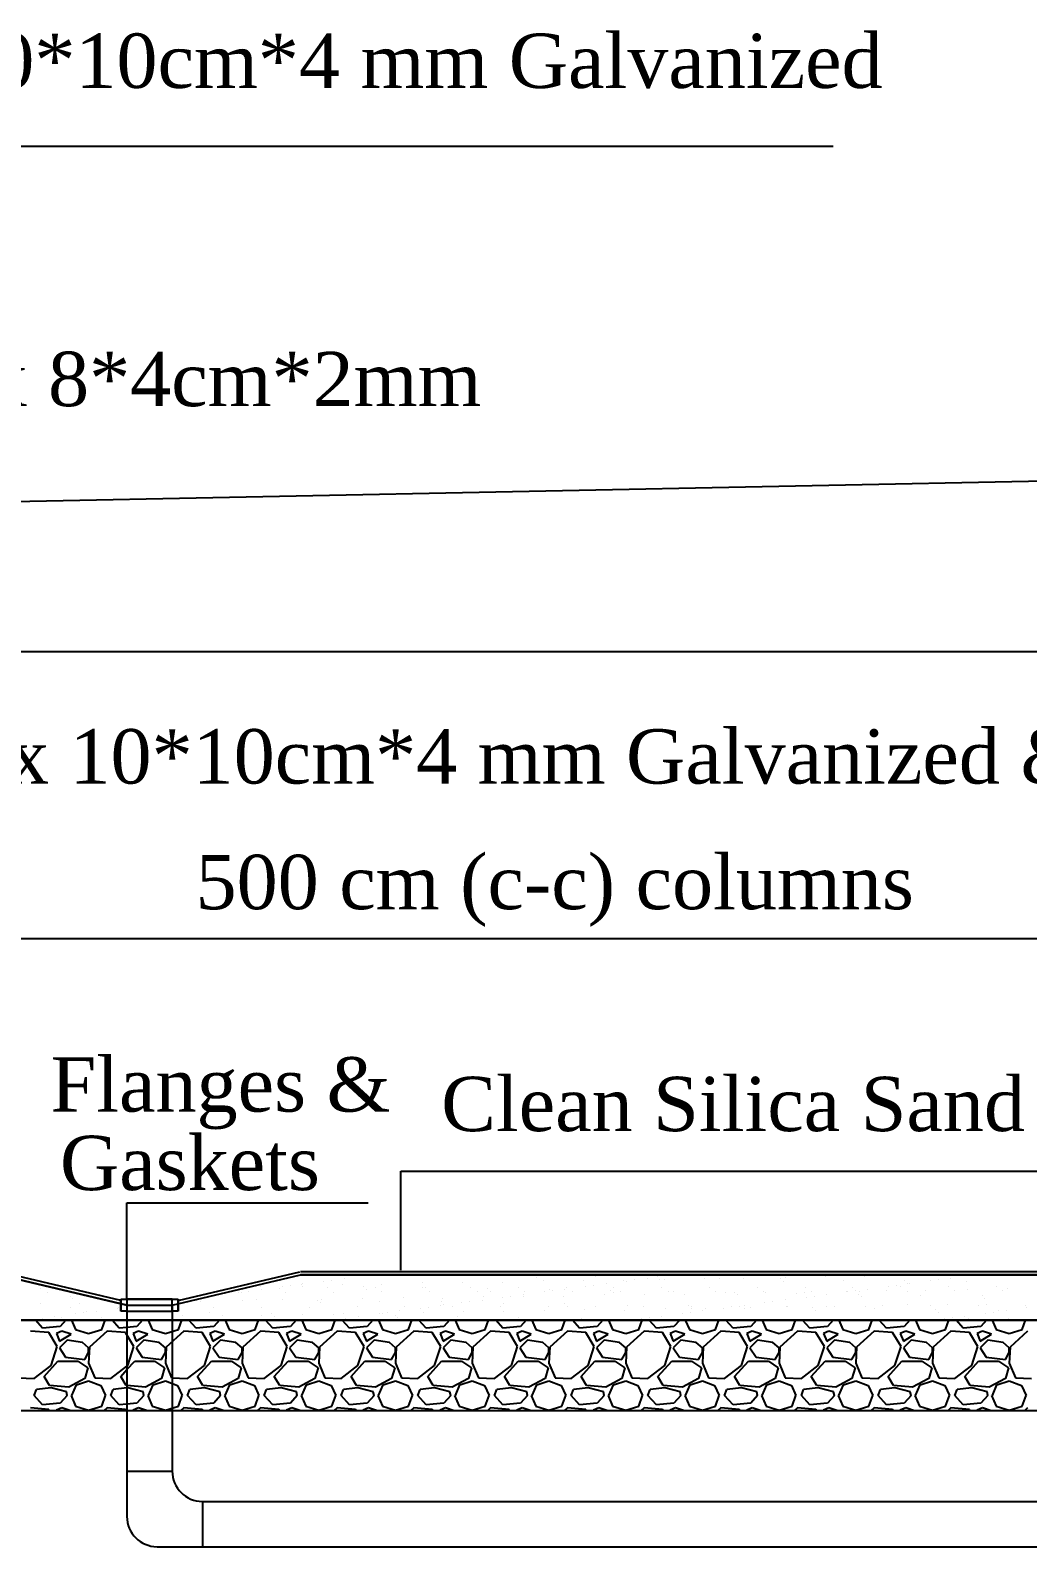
# Model space of a CAD drawing. Header units: centimetres. Extents: x 19229 to 47372, y 10219 to 25334.
# Drawn here: x 45151 to 45481, y 20570 to 21072 of the extents above; entities that cross this region are included whole.
import ezdxf

# ---------------------------------------------------------------- set-up
doc = ezdxf.new("R2010")
doc.units = ezdxf.units.CM
doc.layers.get('0').update_dxf_attribs({"linetype": 'CONTINUOUS'})
doc.styles.add('style3', font='times.ttf', dxfattribs={"height": 25})

msp = doc.modelspace()

# ---------------------------------------------------------------- hatches: boundary and pattern name
at = {"ltscale": 20}
h = msp.add_hatch(dxfattribs=at)
h.set_pattern_fill('STEEL', scale=1.998017)
h.set_pattern_definition([(45, (23546.9906, 10844.459), (-4.4856766, 4.4856766), []), (45, (23546.9906, 10847.631), (-4.4856766, 4.4856766), [])])
h.paths.add_polyline_path([(45594.56, 20898.61), (45584.57, 20898.61), (45584.57, 20594.91), (45594.56, 20594.91)])
h.paths.add_polyline_path([(45046.11, 20817.28), (45795.18, 20817.28), (45795.18, 20845.54), (45046.11, 20845.54)], flags=9)

# ---------------------------------------------------------------- linework, layer by layer
at = {"color": 7, "ltscale": 20}
for p, q in [((45016.77, 21033.29), (45416.63, 21033.29)), ((44400.87, 20900.61), (45585.57, 20924.58)), ((44994.64, 20771.17), (45584.57, 20771.17)), ((45207.95, 20584.92), (46355.53, 20584.92)), ((45192.96, 20569.93), (46365.52, 20569.93))]:
    msp.add_line(p, q, dxfattribs=at)
at = {"color": 7}
for p, q in [((44409.36, 20866.04), (46769.02, 20866.04)), ((45273.62, 20661.43), (45273.62, 20694.13)), ((45273.62, 20694.13), (45504.77, 20694.13)), ((45182.97, 20651.85), (45182.97, 20683.65)), ((45182.97, 20683.65), (45262.83, 20683.65)), ((45140.52, 20659.85), (45182.97, 20649.86)), ((45182.97, 20649.86), (45140.52, 20659.85)), ((45180.98, 20651.35), (45140.75, 20660.82)), ((45197.96, 20649.86), (45240.42, 20659.85)), ((45197.96, 20649.86), (45240.42, 20659.85)), ((45199.96, 20651.35), (45240.19, 20660.82)), ((45969.81, 20660.84), (45240.42, 20660.84)), ((45565.21, 20659.85), (45240.42, 20659.85)), ((45565.21, 20659.85), (45240.42, 20659.85)), ((45240.42, 20659.85), (45969.81, 20659.85)), ((45254.81, 20658.64), (45254.81, 20658.64)), ((45261.7, 20659.54), (45261.7, 20659.54)), ((45277.45, 20659.59), (45277.45, 20659.59)), ((45317.42, 20659.82), (45317.42, 20659.82)), ((45318.36, 20658.96), (45318.36, 20658.96)), ((45338.03, 20659.37), (45338.03, 20659.37)), ((45350.99, 20658.16), (45350.99, 20658.16)), ((45355.11, 20658.7), (45355.11, 20658.7)), ((45358.34, 20659.2), (45358.34, 20659.2)), ((45359.27, 20658.34), (45359.27, 20658.34)), ((45360.81, 20658.47), (45360.81, 20658.47)), ((45362.01, 20659.61), (45362.01, 20659.61)), ((45374.09, 20658.64), (45374.09, 20658.64)), ((45378.95, 20658.75), (45378.95, 20658.75)), ((45387.07, 20658.58), (45387.07, 20658.58)), ((45399.25, 20658.58), (45399.25, 20658.58)), ((45400.78, 20659.07), (45400.78, 20659.07)), ((45414.06, 20659.24), (45414.06, 20659.24)), ((45427.05, 20659.18), (45427.05, 20659.18)), ((45440.75, 20659.67), (45440.75, 20659.67)), ((45451.29, 20658.22), (45451.29, 20658.22)), ((45454.04, 20659.84), (45454.04, 20659.84)), ((45455.42, 20658.77), (45455.42, 20658.77)), ((45462.31, 20659.67), (45462.31, 20659.67)), ((45467.02, 20659.78), (45467.02, 20659.78)), ((45154.43, 20655.35), (45154.43, 20655.35)), ((45156.57, 20653.99), (45156.57, 20653.99)), ((45213.83, 20653.24), (45213.83, 20653.24)), ((45219.78, 20654.1), (45219.78, 20654.1)), ((45220.72, 20654.15), (45220.72, 20654.15)), ((45223.36, 20654.5), (45223.36, 20654.5)), ((45227.18, 20656.17), (45227.18, 20656.17)), ((45227.49, 20655.04), (45227.49, 20655.04)), ((45233.45, 20655.5), (45233.45, 20655.5)), ((45234.38, 20655.95), (45234.38, 20655.95)), ((45235.59, 20654.13), (45235.59, 20654.13)), ((45237.02, 20656.3), (45237.02, 20656.3)), ((45240.89, 20656.66), (45240.89, 20656.66)), ((45240.95, 20656.17), (45240.95, 20656.17)), ((45241.15, 20656.84), (45241.15, 20656.84)), ((45248.04, 20657.75), (45248.04, 20657.75)), ((45249.25, 20655.53), (45249.25, 20655.53)), ((45250.68, 20658.09), (45250.68, 20658.09)), ((45251.39, 20654.16), (45251.39, 20654.16)), ((45254.17, 20656.83), (45254.17, 20656.83)), ((45261.26, 20655.99), (45261.26, 20655.99)), ((45262.19, 20655.13), (45262.19, 20655.13)), ((45265.05, 20655.55), (45265.05, 20655.55)), ((45267.15, 20656.77), (45267.15, 20656.77)), ((45267.19, 20654.19), (45267.19, 20654.19)), ((45280.86, 20657.27), (45280.86, 20657.27)), ((45280.86, 20655.58), (45280.86, 20655.58)), ((45281.86, 20655.54), (45281.86, 20655.54)), ((45283, 20654.22), (45283, 20654.22)), ((45294.14, 20657.44), (45294.14, 20657.44)), ((45296.66, 20655.61), (45296.66, 20655.61)), ((45298.8, 20654.25), (45298.8, 20654.25)), ((45302.17, 20655.37), (45302.17, 20655.37)), ((45303.1, 20654.51), (45303.1, 20654.51)), ((45307.13, 20657.37), (45307.13, 20657.37)), ((45312.47, 20655.64), (45312.47, 20655.64)), ((45314.13, 20653.31), (45314.13, 20653.31)), ((45314.61, 20654.28), (45314.61, 20654.28)), ((45320.83, 20657.87), (45320.83, 20657.87)), ((45321.02, 20654.21), (45321.02, 20654.21)), ((45322.78, 20654.92), (45322.78, 20654.92)), ((45323.67, 20654.56), (45323.67, 20654.56)), ((45327.79, 20655.11), (45327.79, 20655.11)), ((45328.27, 20655.67), (45328.27, 20655.67)), ((45330.41, 20654.31), (45330.41, 20654.31)), ((45334.12, 20658.04), (45334.12, 20658.04)), ((45334.68, 20656.01), (45334.68, 20656.01)), ((45337.33, 20656.36), (45337.33, 20656.36)), ((45340.98, 20653.28), (45340.98, 20653.28)), ((45341.45, 20656.9), (45341.45, 20656.9)), ((45343.08, 20654.74), (45343.08, 20654.74)), ((45344.02, 20653.89), (45344.02, 20653.89)), ((45344.08, 20655.7), (45344.08, 20655.7)), ((45346.22, 20654.33), (45346.22, 20654.33)), ((45347.1, 20657.97), (45347.1, 20657.97)), ((45348.34, 20657.81), (45348.34, 20657.81)), ((45354.26, 20653.45), (45354.26, 20653.45)), ((45359.88, 20655.73), (45359.88, 20655.73)), ((45362.02, 20654.36), (45362.02, 20654.36)), ((45363.69, 20654.3), (45363.69, 20654.3)), ((45367.25, 20653.39), (45367.25, 20653.39)), ((45375.68, 20655.75), (45375.68, 20655.75)), ((45377.82, 20654.39), (45377.82, 20654.39)), ((45380.95, 20653.88), (45380.95, 20653.88)), ((45384, 20654.12), (45384, 20654.12)), ((45384.93, 20653.26), (45384.93, 20653.26)), ((45391.49, 20655.78), (45391.49, 20655.78)), ((45393.63, 20654.42), (45393.63, 20654.42)), ((45394.24, 20654.05), (45394.24, 20654.05)), ((45400.19, 20657.72), (45400.19, 20657.72)), ((45404.6, 20653.67), (45404.6, 20653.67)), ((45407.22, 20653.99), (45407.22, 20653.99)), ((45407.29, 20655.81), (45407.29, 20655.81)), ((45409.43, 20654.45), (45409.43, 20654.45)), ((45414.43, 20653.37), (45414.43, 20653.37)), ((45419.86, 20658.13), (45419.86, 20658.13)), ((45420.93, 20654.48), (45420.93, 20654.48)), ((45421.33, 20654.28), (45421.33, 20654.28)), ((45423.1, 20655.84), (45423.1, 20655.84)), ((45423.97, 20654.63), (45423.97, 20654.63)), ((45424.91, 20653.5), (45424.91, 20653.5)), ((45425.24, 20654.48), (45425.24, 20654.48)), ((45428.09, 20655.17), (45428.09, 20655.17)), ((45434.21, 20654.65), (45434.21, 20654.65)), ((45434.99, 20656.08), (45434.99, 20656.08)), ((45437.63, 20656.43), (45437.63, 20656.43)), ((45438.9, 20655.87), (45438.9, 20655.87)), ((45440.17, 20657.95), (45440.17, 20657.95)), ((45441.04, 20654.51), (45441.04, 20654.51)), ((45441.1, 20657.1), (45441.1, 20657.1)), ((45441.76, 20656.97), (45441.76, 20656.97)), ((45447.19, 20654.59), (45447.19, 20654.59)), ((45448.65, 20657.88), (45448.65, 20657.88)), ((45454.7, 20655.9), (45454.7, 20655.9)), ((45456.84, 20654.54), (45456.84, 20654.54)), ((45460.77, 20657.5), (45460.77, 20657.5)), ((45460.9, 20655.08), (45460.9, 20655.08)), ((45470.51, 20655.93), (45470.51, 20655.93)), ((45472.65, 20654.56), (45472.65, 20654.56)), ((45474.18, 20655.25), (45474.18, 20655.25)), ((45154.4, 20650.44), (45154.4, 20650.44)), ((45164.17, 20652.78), (45164.17, 20652.78)), ((45164.27, 20649.08), (45164.27, 20649.08)), ((45165.11, 20651.93), (45165.11, 20651.93)), ((45167.38, 20650.38), (45167.38, 20650.38)), ((45179.74, 20648.75), (45179.74, 20648.75)), ((45180.07, 20649.11), (45180.07, 20649.11)), ((45180.98, 20651.85), (45180.98, 20647.86)), ((45180.98, 20647.86), (45180.98, 20651.85)), ((45180.98, 20651.85), (45199.96, 20651.85)), ((45182.97, 20651.85), (45197.96, 20651.85)), ((45182.97, 20651.85), (45197.96, 20651.85)), ((45197.96, 20651.85), (45182.97, 20651.85)), ((45182.97, 20651.85), (45182.97, 20647.86)), ((45182.97, 20649.86), (45197.96, 20649.86)), ((45182.97, 20649.86), (45182.97, 20594.91)), ((45182.97, 20649.86), (45197.96, 20649.86)), ((45182.97, 20649.86), (45182.97, 20579.92)), ((45197.96, 20647.86), (45197.96, 20651.85)), ((45197.96, 20649.86), (45197.96, 20594.91)), ((45199.96, 20647.86), (45199.96, 20651.85)), ((45199.96, 20651.85), (45199.96, 20647.86)), ((45206.02, 20651.3), (45206.02, 20651.3)), ((45207.35, 20650.98), (45207.35, 20650.98)), ((45211.68, 20649.17), (45211.68, 20649.17)), ((45221.06, 20651.48), (45221.06, 20651.48)), ((45225.69, 20651.71), (45225.69, 20651.71)), ((45227.49, 20649.2), (45227.49, 20649.2)), ((45234.34, 20651.64), (45234.34, 20651.64)), ((45243.29, 20649.22), (45243.29, 20649.22)), ((45246, 20651.54), (45246, 20651.54)), ((45246.93, 20650.68), (45246.93, 20650.68)), ((45247.33, 20651.58), (45247.33, 20651.58)), ((45259.09, 20649.25), (45259.09, 20649.25)), ((45261.03, 20652.08), (45261.03, 20652.08)), ((45266.61, 20651.09), (45266.61, 20651.09)), ((45274.32, 20652.25), (45274.32, 20652.25)), ((45274.9, 20649.28), (45274.9, 20649.28)), ((45280.04, 20648.82), (45280.04, 20648.82)), ((45282.68, 20649.17), (45282.68, 20649.17)), ((45286.81, 20649.71), (45286.81, 20649.71)), ((45286.91, 20650.91), (45286.91, 20650.91)), ((45287.3, 20652.18), (45287.3, 20652.18)), ((45287.85, 20650.06), (45287.85, 20650.06)), ((45290.7, 20649.31), (45290.7, 20649.31)), ((45293.7, 20650.62), (45293.7, 20650.62)), ((45296.34, 20650.97), (45296.34, 20650.97)), ((45300.47, 20651.51), (45300.47, 20651.51)), ((45301.01, 20652.68), (45301.01, 20652.68)), ((45306.51, 20649.34), (45306.51, 20649.34)), ((45307.36, 20652.42), (45307.36, 20652.42)), ((45307.52, 20650.46), (45307.52, 20650.46)), ((45310, 20652.76), (45310, 20652.76)), ((45314.29, 20652.85), (45314.29, 20652.85)), ((45322.31, 20649.37), (45322.31, 20649.37)), ((45327.27, 20652.78), (45327.27, 20652.78)), ((45327.83, 20650.29), (45327.83, 20650.29)), ((45328.76, 20649.43), (45328.76, 20649.43)), ((45334.44, 20648.26), (45334.44, 20648.26)), ((45338.12, 20649.4), (45338.12, 20649.4)), ((45347.42, 20648.2), (45347.42, 20648.2)), ((45348.43, 20649.84), (45348.43, 20649.84)), ((45353.92, 20649.43), (45353.92, 20649.43)), ((45361.13, 20648.69), (45361.13, 20648.69)), ((45368.74, 20649.67), (45368.74, 20649.67)), ((45369.68, 20648.81), (45369.68, 20648.81)), ((45369.72, 20649.45), (45369.72, 20649.45)), ((45374.41, 20648.86), (45374.41, 20648.86)), ((45380.35, 20648.88), (45380.35, 20648.88)), ((45382.99, 20649.23), (45382.99, 20649.23)), ((45385.53, 20649.48), (45385.53, 20649.48)), ((45387.11, 20649.78), (45387.11, 20649.78)), ((45387.39, 20648.8), (45387.39, 20648.8)), ((45389.35, 20649.22), (45389.35, 20649.22)), ((45394.01, 20650.68), (45394.01, 20650.68)), ((45396.65, 20651.03), (45396.65, 20651.03)), ((45400.77, 20651.57), (45400.77, 20651.57)), ((45401.1, 20649.29), (45401.1, 20649.29)), ((45401.33, 20649.51), (45401.33, 20649.51)), ((45407.67, 20652.48), (45407.67, 20652.48)), ((45409.65, 20649.04), (45409.65, 20649.04)), ((45410.31, 20652.83), (45410.31, 20652.83)), ((45410.59, 20648.19), (45410.59, 20648.19)), ((45414.38, 20649.46), (45414.38, 20649.46)), ((45417.14, 20649.54), (45417.14, 20649.54)), ((45425.85, 20652.64), (45425.85, 20652.64)), ((45427.37, 20649.4), (45427.37, 20649.4)), ((45430.26, 20648.6), (45430.26, 20648.6)), ((45432.94, 20649.57), (45432.94, 20649.57)), ((45441.07, 20649.89), (45441.07, 20649.89)), ((45445.52, 20653.05), (45445.52, 20653.05)), ((45448.74, 20649.6), (45448.74, 20649.6)), ((45450.57, 20648.42), (45450.57, 20648.42)), ((45454.36, 20650.06), (45454.36, 20650.06)), ((45464.55, 20649.63), (45464.55, 20649.63)), ((45465.82, 20652.87), (45465.82, 20652.87)), ((45466.76, 20652.02), (45466.76, 20652.02)), ((45467.34, 20650), (45467.34, 20650)), ((45480.35, 20649.66), (45480.35, 20649.66)), ((45480.65, 20648.95), (45480.65, 20648.95)), ((45565.21, 20644.86), (44741.03, 20644.86)), ((44766, 20644.86), (45969.81, 20644.86)), ((45565.21, 20644.86), (44766, 20644.86)), ((45152.42, 20645.16), (45152.42, 20645.16)), ((45155.1, 20642.26), (45152.72, 20644.86)), ((45155.06, 20645.5), (45155.06, 20645.5)), ((45159.18, 20646.05), (45159.18, 20646.05)), ((45162.81, 20644.86), (45160.93, 20642.77)), ((45161.26, 20645.68), (45161.26, 20645.68)), ((45164.68, 20644.86), (45166.01, 20641.76)), ((45166.08, 20646.95), (45166.08, 20646.95)), ((45168.72, 20647.3), (45168.72, 20647.3)), ((45169.52, 20647.88), (45169.52, 20647.88)), ((45172.84, 20647.85), (45172.84, 20647.85)), ((45174.54, 20645.85), (45174.54, 20645.85)), ((45174.64, 20641.76), (45175.74, 20644.86)), ((45180.47, 20642.26), (45178.09, 20644.86)), ((45182.97, 20647.86), (45180.98, 20647.86)), ((45182.97, 20647.86), (45197.96, 20647.86)), ((45188.19, 20644.86), (45186.31, 20642.77)), ((45190.05, 20644.86), (45191.38, 20641.76)), ((45199.96, 20647.86), (45197.96, 20647.86)), ((45200.01, 20641.76), (45201.12, 20644.86)), ((45201.23, 20646.29), (45201.23, 20646.29)), ((45205.85, 20642.26), (45203.47, 20644.86)), ((45210.44, 20647.26), (45210.44, 20647.26)), ((45213.56, 20644.86), (45211.68, 20642.77)), ((45214.52, 20646.45), (45214.52, 20646.45)), ((45215.43, 20644.86), (45216.76, 20641.76)), ((45225.39, 20641.76), (45226.49, 20644.86)), ((45227.5, 20646.39), (45227.5, 20646.39)), ((45231.22, 20642.26), (45228.84, 20644.86)), ((45230.74, 20647.08), (45230.74, 20647.08)), ((45231.68, 20646.23), (45231.68, 20646.23)), ((45238.94, 20644.86), (45237.06, 20642.77)), ((45240.8, 20644.86), (45242.13, 20641.76)), ((45241.21, 20646.89), (45241.21, 20646.89)), ((45250.76, 20641.76), (45251.87, 20644.86)), ((45251.35, 20646.63), (45251.35, 20646.63)), ((45252.72, 20645.22), (45252.72, 20645.22)), ((45256.6, 20642.26), (45254.22, 20644.86)), ((45254.49, 20647.06), (45254.49, 20647.06)), ((45255.36, 20645.57), (45255.36, 20645.57)), ((45259.49, 20646.11), (45259.49, 20646.11)), ((45264.31, 20644.86), (45262.43, 20642.77)), ((45266.18, 20644.86), (45267.51, 20641.76)), ((45266.38, 20647.02), (45266.38, 20647.02)), ((45267.47, 20646.99), (45267.47, 20646.99)), ((45269.02, 20647.37), (45269.02, 20647.37)), ((45271.66, 20646.46), (45271.66, 20646.46)), ((45272.59, 20645.6), (45272.59, 20645.6)), ((45273.15, 20647.91), (45273.15, 20647.91)), ((45276.14, 20641.76), (45277.24, 20644.86)), ((45281.97, 20642.26), (45279.59, 20644.86)), ((45281.18, 20647.49), (45281.18, 20647.49)), ((45289.69, 20644.86), (45287.81, 20642.77)), ((45291.55, 20644.86), (45292.88, 20641.76)), ((45292.26, 20646.01), (45292.26, 20646.01)), ((45294.46, 20647.66), (45294.46, 20647.66)), ((45301.51, 20641.76), (45302.62, 20644.86)), ((45307.35, 20642.26), (45304.97, 20644.86)), ((45307.45, 20647.59), (45307.45, 20647.59)), ((45312.57, 20645.84), (45312.57, 20645.84)), ((45315.06, 20644.86), (45313.18, 20642.77)), ((45313.51, 20644.98), (45313.51, 20644.98)), ((45316.93, 20644.86), (45318.26, 20641.76)), ((45321.15, 20648.09), (45321.15, 20648.09)), ((45326.88, 20641.76), (45327.99, 20644.86)), ((45332.72, 20642.26), (45330.34, 20644.86)), ((45333.18, 20645.39), (45333.18, 20645.39)), ((45340.44, 20644.86), (45338.56, 20642.77)), ((45342.3, 20644.86), (45343.63, 20641.76)), ((45352.26, 20641.76), (45353.37, 20644.86)), ((45353.02, 20645.29), (45353.02, 20645.29)), ((45353.48, 20645.21), (45353.48, 20645.21)), ((45355.67, 20645.64), (45355.67, 20645.64)), ((45358.1, 20642.26), (45355.72, 20644.86)), ((45359.79, 20646.18), (45359.79, 20646.18)), ((45365.81, 20644.86), (45363.93, 20642.77)), ((45366.68, 20647.09), (45366.68, 20647.09)), ((45367.68, 20644.86), (45369.01, 20641.76)), ((45369.33, 20647.43), (45369.33, 20647.43)), ((45373.45, 20647.98), (45373.45, 20647.98)), ((45377.63, 20641.76), (45378.74, 20644.86)), ((45383.47, 20642.26), (45381.09, 20644.86)), ((45391.19, 20644.86), (45389.31, 20642.77)), ((45393.05, 20644.86), (45394.38, 20641.76)), ((45403.01, 20641.76), (45404.12, 20644.86)), ((45408.85, 20642.26), (45406.47, 20644.86)), ((45416.56, 20644.86), (45414.68, 20642.77)), ((45418.43, 20644.86), (45419.76, 20641.76)), ((45428.38, 20641.76), (45429.49, 20644.86)), ((45434.22, 20642.26), (45431.84, 20644.86)), ((45434.53, 20644.87), (45434.53, 20644.87)), ((45441.94, 20644.86), (45440.06, 20642.77)), ((45443.8, 20644.86), (45445.13, 20641.76)), ((45451.5, 20647.56), (45451.5, 20647.56)), ((45453.33, 20645.35), (45453.33, 20645.35)), ((45453.76, 20641.76), (45454.87, 20644.86)), ((45455.97, 20645.7), (45455.97, 20645.7)), ((45459.6, 20642.26), (45457.22, 20644.86)), ((45460.1, 20646.24), (45460.1, 20646.24)), ((45461.22, 20645.3), (45461.22, 20645.3)), ((45467.31, 20644.86), (45465.43, 20642.77)), ((45466.99, 20647.15), (45466.99, 20647.15)), ((45469.18, 20644.86), (45470.51, 20641.76)), ((45469.63, 20647.5), (45469.63, 20647.5)), ((45471.17, 20647.97), (45471.17, 20647.97)), ((45473.76, 20648.04), (45473.76, 20648.04)), ((45474.5, 20645.47), (45474.5, 20645.47)), ((45479.13, 20641.76), (45480.24, 20644.86)), ((45157.13, 20640.74), (45151.04, 20641.25)), ((45160.93, 20642.77), (45155.1, 20642.26)), ((45159.92, 20636.17), (45157.13, 20640.74)), ((45161.44, 20641.25), (45159.66, 20640.49)), ((45159.66, 20640.49), (45160.68, 20637.95)), ((45160.68, 20637.95), (45164.49, 20640.23)), ((45163.22, 20638.2), (45160.68, 20635.67)), ((45164.49, 20640.23), (45161.44, 20641.25)), ((45168.29, 20637.44), (45163.22, 20638.2)), ((45166.01, 20641.76), (45170.32, 20640.49)), ((45170.32, 20640.49), (45174.64, 20641.76)), ((45176.41, 20641.25), (45170.58, 20635.92)), ((45182.5, 20640.74), (45176.41, 20641.25)), ((45182.97, 20642.48), (45180.47, 20642.26)), ((45182.97, 20639.97), (45182.5, 20640.74)), ((45186.31, 20642.77), (45182.97, 20642.48)), ((45185.29, 20636.17), (45182.97, 20639.97)), ((45186.82, 20641.25), (45185.04, 20640.49)), ((45185.04, 20640.49), (45186.05, 20637.95)), ((45186.05, 20637.95), (45189.86, 20640.23)), ((45188.59, 20638.2), (45186.05, 20635.67)), ((45189.86, 20640.23), (45186.82, 20641.25)), ((45193.67, 20637.44), (45188.59, 20638.2)), ((45191.38, 20641.76), (45195.7, 20640.49)), ((45195.7, 20640.49), (45200.01, 20641.76)), ((45201.79, 20641.25), (45195.95, 20635.92)), ((45207.88, 20640.74), (45201.79, 20641.25)), ((45211.68, 20642.77), (45205.85, 20642.26)), ((45210.67, 20636.17), (45207.88, 20640.74)), ((45212.19, 20641.25), (45210.41, 20640.49)), ((45210.41, 20640.49), (45211.43, 20637.95)), ((45211.43, 20637.95), (45215.24, 20640.23)), ((45213.97, 20638.2), (45211.43, 20635.67)), ((45215.24, 20640.23), (45212.19, 20641.25)), ((45219.04, 20637.44), (45213.97, 20638.2)), ((45216.76, 20641.76), (45221.07, 20640.49)), ((45221.07, 20640.49), (45225.39, 20641.76)), ((45227.16, 20641.25), (45221.33, 20635.92)), ((45233.25, 20640.74), (45227.16, 20641.25)), ((45237.06, 20642.77), (45231.22, 20642.26)), ((45236.04, 20636.17), (45233.25, 20640.74)), ((45237.57, 20641.25), (45235.79, 20640.49)), ((45235.79, 20640.49), (45236.8, 20637.95)), ((45236.8, 20637.95), (45240.61, 20640.23)), ((45239.34, 20638.2), (45236.8, 20635.67)), ((45240.61, 20640.23), (45237.57, 20641.25)), ((45244.42, 20637.44), (45239.34, 20638.2)), ((45242.13, 20641.76), (45246.45, 20640.49)), ((45246.45, 20640.49), (45250.76, 20641.76)), ((45252.54, 20641.25), (45246.7, 20635.92)), ((45258.63, 20640.74), (45252.54, 20641.25)), ((45262.43, 20642.77), (45256.6, 20642.26)), ((45261.42, 20636.17), (45258.63, 20640.74)), ((45262.94, 20641.25), (45261.16, 20640.49)), ((45261.16, 20640.49), (45262.18, 20637.95)), ((45262.18, 20637.95), (45265.99, 20640.23)), ((45264.72, 20638.2), (45262.18, 20635.67)), ((45265.99, 20640.23), (45262.94, 20641.25)), ((45269.79, 20637.44), (45264.72, 20638.2)), ((45267.51, 20641.76), (45271.82, 20640.49)), ((45271.82, 20640.49), (45276.14, 20641.76)), ((45277.91, 20641.25), (45272.08, 20635.92)), ((45284, 20640.74), (45277.91, 20641.25)), ((45287.81, 20642.77), (45281.97, 20642.26)), ((45286.79, 20636.17), (45284, 20640.74)), ((45288.32, 20641.25), (45286.54, 20640.49)), ((45286.54, 20640.49), (45287.55, 20637.95)), ((45287.55, 20637.95), (45291.36, 20640.23)), ((45290.09, 20638.2), (45287.55, 20635.67)), ((45291.36, 20640.23), (45288.32, 20641.25)), ((45295.17, 20637.44), (45290.09, 20638.2)), ((45292.88, 20641.76), (45297.2, 20640.49)), ((45297.2, 20640.49), (45301.51, 20641.76)), ((45303.29, 20641.25), (45297.45, 20635.92)), ((45309.38, 20640.74), (45303.29, 20641.25)), ((45313.18, 20642.77), (45307.35, 20642.26)), ((45312.17, 20636.17), (45309.38, 20640.74)), ((45313.69, 20641.25), (45311.91, 20640.49)), ((45311.91, 20640.49), (45312.93, 20637.95)), ((45312.93, 20637.95), (45316.73, 20640.23)), ((45315.47, 20638.2), (45312.93, 20635.67)), ((45316.73, 20640.23), (45313.69, 20641.25)), ((45320.54, 20637.44), (45315.47, 20638.2)), ((45318.26, 20641.76), (45322.57, 20640.49)), ((45322.57, 20640.49), (45326.88, 20641.76)), ((45328.66, 20641.25), (45322.82, 20635.92)), ((45334.75, 20640.74), (45328.66, 20641.25)), ((45338.56, 20642.77), (45332.72, 20642.26)), ((45337.54, 20636.17), (45334.75, 20640.74)), ((45339.06, 20641.25), (45337.29, 20640.49)), ((45337.29, 20640.49), (45338.3, 20637.95)), ((45338.3, 20637.95), (45342.11, 20640.23)), ((45340.84, 20638.2), (45338.3, 20635.67)), ((45342.11, 20640.23), (45339.06, 20641.25)), ((45345.92, 20637.44), (45340.84, 20638.2)), ((45343.63, 20641.76), (45347.95, 20640.49)), ((45347.95, 20640.49), (45352.26, 20641.76)), ((45354.04, 20641.25), (45348.2, 20635.92)), ((45360.13, 20640.74), (45354.04, 20641.25)), ((45363.93, 20642.77), (45358.1, 20642.26)), ((45362.92, 20636.17), (45360.13, 20640.74)), ((45364.44, 20641.25), (45362.66, 20640.49)), ((45362.66, 20640.49), (45363.68, 20637.95)), ((45363.68, 20637.95), (45367.48, 20640.23)), ((45366.22, 20638.2), (45363.68, 20635.67)), ((45367.48, 20640.23), (45364.44, 20641.25)), ((45371.29, 20637.44), (45366.22, 20638.2)), ((45369.01, 20641.76), (45373.32, 20640.49)), ((45373.32, 20640.49), (45377.63, 20641.76)), ((45379.41, 20641.25), (45373.57, 20635.92)), ((45385.5, 20640.74), (45379.41, 20641.25)), ((45389.31, 20642.77), (45383.47, 20642.26)), ((45388.29, 20636.17), (45385.5, 20640.74)), ((45389.81, 20641.25), (45388.04, 20640.49)), ((45388.04, 20640.49), (45389.05, 20637.95)), ((45389.05, 20637.95), (45392.86, 20640.23)), ((45391.59, 20638.2), (45389.05, 20635.67)), ((45392.86, 20640.23), (45389.81, 20641.25)), ((45396.67, 20637.44), (45391.59, 20638.2)), ((45394.38, 20641.76), (45398.7, 20640.49)), ((45398.7, 20640.49), (45403.01, 20641.76)), ((45404.79, 20641.25), (45398.95, 20635.92)), ((45410.88, 20640.74), (45404.79, 20641.25)), ((45414.68, 20642.77), (45408.85, 20642.26)), ((45413.67, 20636.17), (45410.88, 20640.74)), ((45415.19, 20641.25), (45413.41, 20640.49)), ((45413.41, 20640.49), (45414.43, 20637.95)), ((45414.43, 20637.95), (45418.23, 20640.23)), ((45416.97, 20638.2), (45414.43, 20635.67)), ((45418.23, 20640.23), (45415.19, 20641.25)), ((45422.04, 20637.44), (45416.97, 20638.2)), ((45419.76, 20641.76), (45424.07, 20640.49)), ((45424.07, 20640.49), (45428.38, 20641.76)), ((45430.16, 20641.25), (45424.32, 20635.92)), ((45436.25, 20640.74), (45430.16, 20641.25)), ((45440.06, 20642.77), (45434.22, 20642.26)), ((45439.04, 20636.17), (45436.25, 20640.74)), ((45440.56, 20641.25), (45438.79, 20640.49)), ((45438.79, 20640.49), (45439.8, 20637.95)), ((45439.8, 20637.95), (45443.61, 20640.23)), ((45442.34, 20638.2), (45439.8, 20635.67)), ((45443.61, 20640.23), (45440.56, 20641.25)), ((45447.42, 20637.44), (45442.34, 20638.2)), ((45445.13, 20641.76), (45449.45, 20640.49)), ((45449.45, 20640.49), (45453.76, 20641.76)), ((45455.54, 20641.25), (45449.7, 20635.92)), ((45461.63, 20640.74), (45455.54, 20641.25)), ((45465.43, 20642.77), (45459.6, 20642.26)), ((45464.42, 20636.17), (45461.63, 20640.74)), ((45465.94, 20641.25), (45464.16, 20640.49)), ((45464.16, 20640.49), (45465.18, 20637.95)), ((45465.18, 20637.95), (45468.98, 20640.23)), ((45467.72, 20638.2), (45465.18, 20635.67)), ((45468.98, 20640.23), (45465.94, 20641.25)), ((45472.79, 20637.44), (45467.72, 20638.2)), ((45470.51, 20641.76), (45474.82, 20640.49)), ((45474.82, 20640.49), (45479.13, 20641.76)), ((45480.91, 20641.25), (45475.07, 20635.92)), ((45157.89, 20629.83), (45159.92, 20636.17)), ((45160.68, 20635.67), (45162.71, 20632.62)), ((45170.32, 20635.67), (45168.29, 20637.44)), ((45169.05, 20631.86), (45170.32, 20634.14)), ((45170.58, 20635.92), (45170.32, 20630.59)), ((45170.32, 20634.14), (45170.32, 20635.67)), ((45183.26, 20629.83), (45185.29, 20636.17)), ((45186.05, 20635.67), (45188.08, 20632.62)), ((45195.7, 20635.67), (45193.67, 20637.44)), ((45194.43, 20631.86), (45195.7, 20634.14)), ((45195.95, 20635.92), (45195.7, 20630.59)), ((45195.7, 20634.14), (45195.7, 20635.67)), ((45208.64, 20629.83), (45210.67, 20636.17)), ((45211.43, 20635.67), (45213.46, 20632.62)), ((45221.07, 20635.67), (45219.04, 20637.44)), ((45219.8, 20631.86), (45221.07, 20634.14)), ((45221.33, 20635.92), (45221.07, 20630.59)), ((45221.07, 20634.14), (45221.07, 20635.67)), ((45234.01, 20629.83), (45236.04, 20636.17)), ((45236.8, 20635.67), (45238.83, 20632.62)), ((45246.45, 20635.67), (45244.42, 20637.44)), ((45245.18, 20631.86), (45246.45, 20634.14)), ((45246.7, 20635.92), (45246.45, 20630.59)), ((45246.45, 20634.14), (45246.45, 20635.67)), ((45259.39, 20629.83), (45261.42, 20636.17)), ((45262.18, 20635.67), (45264.21, 20632.62)), ((45271.82, 20635.67), (45269.79, 20637.44)), ((45270.55, 20631.86), (45271.82, 20634.14)), ((45272.08, 20635.92), (45271.82, 20630.59)), ((45271.82, 20634.14), (45271.82, 20635.67)), ((45284.76, 20629.83), (45286.79, 20636.17)), ((45287.55, 20635.67), (45289.58, 20632.62)), ((45297.2, 20635.67), (45295.17, 20637.44)), ((45295.93, 20631.86), (45297.2, 20634.14)), ((45297.45, 20635.92), (45297.2, 20630.59)), ((45297.2, 20634.14), (45297.2, 20635.67)), ((45310.14, 20629.83), (45312.17, 20636.17)), ((45312.93, 20635.67), (45314.96, 20632.62)), ((45322.57, 20635.67), (45320.54, 20637.44)), ((45321.3, 20631.86), (45322.57, 20634.14)), ((45322.82, 20635.92), (45322.57, 20630.59)), ((45322.57, 20634.14), (45322.57, 20635.67)), ((45335.51, 20629.83), (45337.54, 20636.17)), ((45338.3, 20635.67), (45340.33, 20632.62)), ((45347.95, 20635.67), (45345.92, 20637.44)), ((45346.68, 20631.86), (45347.95, 20634.14)), ((45348.2, 20635.92), (45347.95, 20630.59)), ((45347.95, 20634.14), (45347.95, 20635.67)), ((45360.89, 20629.83), (45362.92, 20636.17)), ((45363.68, 20635.67), (45365.71, 20632.62)), ((45373.32, 20635.67), (45371.29, 20637.44)), ((45372.05, 20631.86), (45373.32, 20634.14)), ((45373.57, 20635.92), (45373.32, 20630.59)), ((45373.32, 20634.14), (45373.32, 20635.67)), ((45386.26, 20629.83), (45388.29, 20636.17)), ((45389.05, 20635.67), (45391.08, 20632.62)), ((45398.7, 20635.67), (45396.67, 20637.44)), ((45397.43, 20631.86), (45398.7, 20634.14)), ((45398.95, 20635.92), (45398.7, 20630.59)), ((45398.7, 20634.14), (45398.7, 20635.67)), ((45411.64, 20629.83), (45413.67, 20636.17)), ((45414.43, 20635.67), (45416.46, 20632.62)), ((45424.07, 20635.67), (45422.04, 20637.44)), ((45422.8, 20631.86), (45424.07, 20634.14)), ((45424.32, 20635.92), (45424.07, 20630.59)), ((45424.07, 20634.14), (45424.07, 20635.67)), ((45437.01, 20629.83), (45439.04, 20636.17)), ((45439.8, 20635.67), (45441.83, 20632.62)), ((45449.45, 20635.67), (45447.42, 20637.44)), ((45448.18, 20631.86), (45449.45, 20634.14)), ((45449.7, 20635.92), (45449.45, 20630.59)), ((45449.45, 20634.14), (45449.45, 20635.67)), ((45462.39, 20629.83), (45464.42, 20636.17)), ((45465.18, 20635.67), (45467.21, 20632.62)), ((45474.82, 20635.67), (45472.79, 20637.44)), ((45473.55, 20631.86), (45474.82, 20634.14)), ((45475.07, 20635.92), (45474.82, 20630.59)), ((45474.82, 20634.14), (45474.82, 20635.67)), ((45152.31, 20625.52), (45157.89, 20629.83)), ((45155.6, 20626.28), (45160.17, 20631.35)), ((45160.17, 20631.35), (45166.77, 20631.35)), ((45162.71, 20632.62), (45169.05, 20631.86)), ((45166.77, 20631.35), (45170.07, 20629.07)), ((45170.07, 20629.07), (45169.05, 20625.52)), ((45170.32, 20630.59), (45172.35, 20625.77)), ((45177.68, 20625.52), (45182.97, 20629.61)), ((45180.98, 20626.28), (45182.97, 20628.5)), ((45182.97, 20628.5), (45185.55, 20631.35)), ((45182.97, 20629.61), (45183.26, 20629.83)), ((45185.55, 20631.35), (45192.14, 20631.35)), ((45188.08, 20632.62), (45194.43, 20631.86)), ((45192.14, 20631.35), (45195.44, 20629.07)), ((45195.44, 20629.07), (45194.43, 20625.52)), ((45195.7, 20630.59), (45197.73, 20625.77)), ((45203.06, 20625.52), (45208.64, 20629.83)), ((45206.35, 20626.28), (45210.92, 20631.35)), ((45210.92, 20631.35), (45217.52, 20631.35)), ((45213.46, 20632.62), (45219.8, 20631.86)), ((45217.52, 20631.35), (45220.82, 20629.07)), ((45220.82, 20629.07), (45219.8, 20625.52)), ((45221.07, 20630.59), (45223.1, 20625.77)), ((45228.43, 20625.52), (45234.01, 20629.83)), ((45231.73, 20626.28), (45236.3, 20631.35)), ((45236.3, 20631.35), (45242.89, 20631.35)), ((45238.83, 20632.62), (45245.18, 20631.86)), ((45242.89, 20631.35), (45246.19, 20629.07)), ((45246.19, 20629.07), (45245.18, 20625.52)), ((45246.45, 20630.59), (45248.48, 20625.77)), ((45253.81, 20625.52), (45259.39, 20629.83)), ((45257.1, 20626.28), (45261.67, 20631.35)), ((45261.67, 20631.35), (45268.27, 20631.35)), ((45264.21, 20632.62), (45270.55, 20631.86)), ((45268.27, 20631.35), (45271.57, 20629.07)), ((45271.57, 20629.07), (45270.55, 20625.52)), ((45271.82, 20630.59), (45273.85, 20625.77)), ((45279.18, 20625.52), (45284.76, 20629.83)), ((45282.48, 20626.28), (45287.05, 20631.35)), ((45287.05, 20631.35), (45293.64, 20631.35)), ((45289.58, 20632.62), (45295.93, 20631.86)), ((45293.64, 20631.35), (45296.94, 20629.07)), ((45296.94, 20629.07), (45295.93, 20625.52)), ((45297.2, 20630.59), (45299.23, 20625.77)), ((45304.56, 20625.52), (45310.14, 20629.83)), ((45307.85, 20626.28), (45312.42, 20631.35)), ((45312.42, 20631.35), (45319.02, 20631.35)), ((45314.96, 20632.62), (45321.3, 20631.86)), ((45319.02, 20631.35), (45322.32, 20629.07)), ((45322.32, 20629.07), (45321.3, 20625.52)), ((45322.57, 20630.59), (45324.6, 20625.77)), ((45329.93, 20625.52), (45335.51, 20629.83)), ((45333.23, 20626.28), (45337.8, 20631.35)), ((45337.8, 20631.35), (45344.39, 20631.35)), ((45340.33, 20632.62), (45346.68, 20631.86)), ((45344.39, 20631.35), (45347.69, 20629.07)), ((45347.69, 20629.07), (45346.68, 20625.52)), ((45347.95, 20630.59), (45349.98, 20625.77)), ((45355.3, 20625.52), (45360.89, 20629.83)), ((45358.6, 20626.28), (45363.17, 20631.35)), ((45363.17, 20631.35), (45369.77, 20631.35)), ((45365.71, 20632.62), (45372.05, 20631.86)), ((45369.77, 20631.35), (45373.07, 20629.07)), ((45373.07, 20629.07), (45372.05, 20625.52)), ((45373.32, 20630.59), (45375.35, 20625.77)), ((45380.68, 20625.52), (45386.26, 20629.83)), ((45383.98, 20626.28), (45388.55, 20631.35)), ((45388.55, 20631.35), (45395.14, 20631.35)), ((45391.08, 20632.62), (45397.43, 20631.86)), ((45395.14, 20631.35), (45398.44, 20629.07)), ((45398.44, 20629.07), (45397.43, 20625.52)), ((45398.7, 20630.59), (45400.73, 20625.77)), ((45406.05, 20625.52), (45411.64, 20629.83)), ((45409.35, 20626.28), (45413.92, 20631.35)), ((45413.92, 20631.35), (45420.52, 20631.35)), ((45416.46, 20632.62), (45422.8, 20631.86)), ((45420.52, 20631.35), (45423.82, 20629.07)), ((45423.82, 20629.07), (45422.8, 20625.52)), ((45424.07, 20630.59), (45426.1, 20625.77)), ((45431.43, 20625.52), (45437.01, 20629.83)), ((45434.73, 20626.28), (45439.3, 20631.35)), ((45439.3, 20631.35), (45445.89, 20631.35)), ((45441.83, 20632.62), (45448.18, 20631.86)), ((45445.89, 20631.35), (45449.19, 20629.07)), ((45449.19, 20629.07), (45448.18, 20625.52)), ((45449.45, 20630.59), (45451.48, 20625.77)), ((45456.8, 20625.52), (45462.39, 20629.83)), ((45460.1, 20626.28), (45464.67, 20631.35)), ((45464.67, 20631.35), (45471.27, 20631.35)), ((45467.21, 20632.62), (45473.55, 20631.86)), ((45471.27, 20631.35), (45474.57, 20629.07)), ((45474.57, 20629.07), (45473.55, 20625.52)), ((45474.82, 20630.59), (45476.85, 20625.77)), ((45146.98, 20625.77), (45152.31, 20625.52)), ((45157.38, 20623.23), (45155.6, 20626.28)), ((45163.72, 20622.73), (45157.38, 20623.23)), ((45169.05, 20625.52), (45163.72, 20622.73)), ((45164.74, 20619.93), (45166.26, 20623.49)), ((45166.26, 20623.49), (45170.32, 20624.76)), ((45170.32, 20624.76), (45174.38, 20623.23)), ((45172.35, 20625.77), (45177.68, 20625.52)), ((45174.38, 20623.23), (45175.9, 20619.93)), ((45182.76, 20623.23), (45180.98, 20626.28)), ((45182.97, 20623.22), (45182.76, 20623.23)), ((45189.1, 20622.73), (45182.97, 20623.22)), ((45194.43, 20625.52), (45189.1, 20622.73)), ((45190.11, 20619.93), (45191.64, 20623.49)), ((45191.64, 20623.49), (45195.7, 20624.76)), ((45195.7, 20624.76), (45199.76, 20623.23)), ((45197.73, 20625.77), (45203.06, 20625.52)), ((45199.76, 20623.23), (45201.28, 20619.93)), ((45208.13, 20623.23), (45206.35, 20626.28)), ((45214.47, 20622.73), (45208.13, 20623.23)), ((45219.8, 20625.52), (45214.47, 20622.73)), ((45215.49, 20619.93), (45217.01, 20623.49)), ((45217.01, 20623.49), (45221.07, 20624.76)), ((45221.07, 20624.76), (45225.13, 20623.23)), ((45223.1, 20625.77), (45228.43, 20625.52)), ((45225.13, 20623.23), (45226.65, 20619.93)), ((45233.51, 20623.23), (45231.73, 20626.28)), ((45239.85, 20622.73), (45233.51, 20623.23)), ((45245.18, 20625.52), (45239.85, 20622.73)), ((45240.86, 20619.93), (45242.39, 20623.49)), ((45242.39, 20623.49), (45246.45, 20624.76)), ((45246.45, 20624.76), (45250.51, 20623.23)), ((45248.48, 20625.77), (45253.81, 20625.52)), ((45250.51, 20623.23), (45252.03, 20619.93)), ((45258.88, 20623.23), (45257.1, 20626.28)), ((45265.22, 20622.73), (45258.88, 20623.23)), ((45270.55, 20625.52), (45265.22, 20622.73)), ((45266.24, 20619.93), (45267.76, 20623.49)), ((45267.76, 20623.49), (45271.82, 20624.76)), ((45271.82, 20624.76), (45275.88, 20623.23)), ((45273.85, 20625.77), (45279.18, 20625.52)), ((45275.88, 20623.23), (45277.4, 20619.93)), ((45284.26, 20623.23), (45282.48, 20626.28)), ((45290.6, 20622.73), (45284.26, 20623.23)), ((45295.93, 20625.52), (45290.6, 20622.73)), ((45291.61, 20619.93), (45293.14, 20623.49)), ((45293.14, 20623.49), (45297.2, 20624.76)), ((45297.2, 20624.76), (45301.26, 20623.23)), ((45299.23, 20625.77), (45304.56, 20625.52)), ((45301.26, 20623.23), (45302.78, 20619.93)), ((45309.63, 20623.23), (45307.85, 20626.28)), ((45315.97, 20622.73), (45309.63, 20623.23)), ((45321.3, 20625.52), (45315.97, 20622.73)), ((45316.99, 20619.93), (45318.51, 20623.49)), ((45318.51, 20623.49), (45322.57, 20624.76)), ((45322.57, 20624.76), (45326.63, 20623.23)), ((45324.6, 20625.77), (45329.93, 20625.52)), ((45326.63, 20623.23), (45328.15, 20619.93)), ((45335, 20623.23), (45333.23, 20626.28)), ((45341.35, 20622.73), (45335, 20623.23)), ((45346.68, 20625.52), (45341.35, 20622.73)), ((45342.36, 20619.93), (45343.89, 20623.49)), ((45343.89, 20623.49), (45347.95, 20624.76)), ((45347.95, 20624.76), (45352.01, 20623.23)), ((45349.98, 20625.77), (45355.3, 20625.52)), ((45352.01, 20623.23), (45353.53, 20619.93)), ((45360.38, 20623.23), (45358.6, 20626.28)), ((45366.72, 20622.73), (45360.38, 20623.23)), ((45372.05, 20625.52), (45366.72, 20622.73)), ((45367.74, 20619.93), (45369.26, 20623.49)), ((45369.26, 20623.49), (45373.32, 20624.76)), ((45373.32, 20624.76), (45377.38, 20623.23)), ((45375.35, 20625.77), (45380.68, 20625.52)), ((45377.38, 20623.23), (45378.9, 20619.93)), ((45385.75, 20623.23), (45383.98, 20626.28)), ((45392.1, 20622.73), (45385.75, 20623.23)), ((45397.43, 20625.52), (45392.1, 20622.73)), ((45393.11, 20619.93), (45394.64, 20623.49)), ((45394.64, 20623.49), (45398.7, 20624.76)), ((45398.7, 20624.76), (45402.76, 20623.23)), ((45400.73, 20625.77), (45406.05, 20625.52)), ((45402.76, 20623.23), (45404.28, 20619.93)), ((45411.13, 20623.23), (45409.35, 20626.28)), ((45417.47, 20622.73), (45411.13, 20623.23)), ((45422.8, 20625.52), (45417.47, 20622.73)), ((45418.49, 20619.93), (45420.01, 20623.49)), ((45420.01, 20623.49), (45424.07, 20624.76)), ((45424.07, 20624.76), (45428.13, 20623.23)), ((45426.1, 20625.77), (45431.43, 20625.52)), ((45428.13, 20623.23), (45429.65, 20619.93)), ((45436.5, 20623.23), (45434.73, 20626.28)), ((45442.85, 20622.73), (45436.5, 20623.23)), ((45448.18, 20625.52), (45442.85, 20622.73)), ((45443.86, 20619.93), (45445.39, 20623.49)), ((45445.39, 20623.49), (45449.45, 20624.76)), ((45449.45, 20624.76), (45453.51, 20623.23)), ((45451.48, 20625.77), (45456.8, 20625.52)), ((45453.51, 20623.23), (45455.03, 20619.93)), ((45461.88, 20623.23), (45460.1, 20626.28)), ((45468.22, 20622.73), (45461.88, 20623.23)), ((45473.55, 20625.52), (45468.22, 20622.73)), ((45469.24, 20619.93), (45470.76, 20623.49)), ((45470.76, 20623.49), (45474.82, 20624.76)), ((45474.82, 20624.76), (45478.88, 20623.23)), ((45476.85, 20625.77), (45482.18, 20625.52)), ((45478.88, 20623.23), (45480.4, 20619.93)), ((45152.31, 20619.93), (45153.07, 20621.96)), ((45155.1, 20616.89), (45152.31, 20619.93)), ((45157.89, 20622.47), (45153.07, 20621.96)), ((45162.96, 20621.2), (45157.89, 20622.47)), ((45163.22, 20619.93), (45160.93, 20617.4)), ((45163.22, 20619.93), (45162.96, 20621.2)), ((45164.49, 20619.93), (45166.01, 20616.38)), ((45174.64, 20616.38), (45175.9, 20619.93)), ((45177.68, 20619.93), (45178.44, 20621.96)), ((45180.47, 20616.89), (45177.68, 20619.93)), ((45182.97, 20622.44), (45178.44, 20621.96)), ((45183.26, 20622.47), (45182.97, 20622.44)), ((45188.34, 20621.2), (45183.26, 20622.47)), ((45188.59, 20619.93), (45186.31, 20617.4)), ((45188.59, 20619.93), (45188.34, 20621.2)), ((45189.86, 20619.93), (45191.38, 20616.38)), ((45200.01, 20616.38), (45201.28, 20619.93)), ((45203.06, 20619.93), (45203.82, 20621.96)), ((45205.85, 20616.89), (45203.06, 20619.93)), ((45208.64, 20622.47), (45203.82, 20621.96)), ((45213.71, 20621.2), (45208.64, 20622.47)), ((45213.97, 20619.93), (45211.68, 20617.4)), ((45213.97, 20619.93), (45213.71, 20621.2)), ((45215.24, 20619.93), (45216.76, 20616.38)), ((45225.39, 20616.38), (45226.65, 20619.93)), ((45228.43, 20619.93), (45229.19, 20621.96)), ((45231.22, 20616.89), (45228.43, 20619.93)), ((45234.01, 20622.47), (45229.19, 20621.96)), ((45239.09, 20621.2), (45234.01, 20622.47)), ((45239.34, 20619.93), (45237.06, 20617.4)), ((45239.34, 20619.93), (45239.09, 20621.2)), ((45240.61, 20619.93), (45242.13, 20616.38)), ((45250.76, 20616.38), (45252.03, 20619.93)), ((45253.81, 20619.93), (45254.57, 20621.96)), ((45256.6, 20616.89), (45253.81, 20619.93)), ((45259.39, 20622.47), (45254.57, 20621.96)), ((45264.46, 20621.2), (45259.39, 20622.47)), ((45264.72, 20619.93), (45262.43, 20617.4)), ((45264.72, 20619.93), (45264.46, 20621.2)), ((45265.99, 20619.93), (45267.51, 20616.38)), ((45276.14, 20616.38), (45277.4, 20619.93)), ((45279.18, 20619.93), (45279.94, 20621.96)), ((45281.97, 20616.89), (45279.18, 20619.93)), ((45284.76, 20622.47), (45279.94, 20621.96)), ((45289.84, 20621.2), (45284.76, 20622.47)), ((45290.09, 20619.93), (45287.81, 20617.4)), ((45290.09, 20619.93), (45289.84, 20621.2)), ((45291.36, 20619.93), (45292.88, 20616.38)), ((45301.51, 20616.38), (45302.78, 20619.93)), ((45304.56, 20619.93), (45305.32, 20621.96)), ((45307.35, 20616.89), (45304.56, 20619.93)), ((45310.14, 20622.47), (45305.32, 20621.96)), ((45315.21, 20621.2), (45310.14, 20622.47)), ((45315.47, 20619.93), (45313.18, 20617.4)), ((45315.47, 20619.93), (45315.21, 20621.2)), ((45316.73, 20619.93), (45318.26, 20616.38)), ((45326.88, 20616.38), (45328.15, 20619.93)), ((45329.93, 20619.93), (45330.69, 20621.96)), ((45332.72, 20616.89), (45329.93, 20619.93)), ((45335.51, 20622.47), (45330.69, 20621.96)), ((45340.59, 20621.2), (45335.51, 20622.47)), ((45340.84, 20619.93), (45338.56, 20617.4)), ((45340.84, 20619.93), (45340.59, 20621.2)), ((45342.11, 20619.93), (45343.63, 20616.38)), ((45352.26, 20616.38), (45353.53, 20619.93)), ((45355.3, 20619.93), (45356.07, 20621.96)), ((45358.1, 20616.89), (45355.3, 20619.93)), ((45360.89, 20622.47), (45356.07, 20621.96)), ((45365.96, 20621.2), (45360.89, 20622.47)), ((45366.22, 20619.93), (45363.93, 20617.4)), ((45366.22, 20619.93), (45365.96, 20621.2)), ((45367.48, 20619.93), (45369.01, 20616.38)), ((45377.63, 20616.38), (45378.9, 20619.93)), ((45380.68, 20619.93), (45381.44, 20621.96)), ((45383.47, 20616.89), (45380.68, 20619.93)), ((45386.26, 20622.47), (45381.44, 20621.96)), ((45391.34, 20621.2), (45386.26, 20622.47)), ((45391.59, 20619.93), (45389.31, 20617.4)), ((45391.59, 20619.93), (45391.34, 20621.2)), ((45392.86, 20619.93), (45394.38, 20616.38)), ((45403.01, 20616.38), (45404.28, 20619.93)), ((45406.05, 20619.93), (45406.82, 20621.96)), ((45408.85, 20616.89), (45406.05, 20619.93)), ((45411.64, 20622.47), (45406.82, 20621.96)), ((45416.71, 20621.2), (45411.64, 20622.47)), ((45416.97, 20619.93), (45414.68, 20617.4)), ((45416.97, 20619.93), (45416.71, 20621.2)), ((45418.23, 20619.93), (45419.76, 20616.38)), ((45428.38, 20616.38), (45429.65, 20619.93)), ((45431.43, 20619.93), (45432.19, 20621.96)), ((45434.22, 20616.89), (45431.43, 20619.93)), ((45437.01, 20622.47), (45432.19, 20621.96)), ((45442.09, 20621.2), (45437.01, 20622.47)), ((45442.34, 20619.93), (45440.06, 20617.4)), ((45442.34, 20619.93), (45442.09, 20621.2)), ((45443.61, 20619.93), (45445.13, 20616.38)), ((45453.76, 20616.38), (45455.03, 20619.93)), ((45456.8, 20619.93), (45457.57, 20621.96)), ((45459.6, 20616.89), (45456.8, 20619.93)), ((45462.39, 20622.47), (45457.57, 20621.96)), ((45467.46, 20621.2), (45462.39, 20622.47)), ((45467.72, 20619.93), (45465.43, 20617.4)), ((45467.72, 20619.93), (45467.46, 20621.2)), ((45468.98, 20619.93), (45470.51, 20616.38)), ((45479.13, 20616.38), (45480.4, 20619.93)), ((45559.59, 20614.89), (45019.62, 20614.89)), ((45157.13, 20615.37), (45151.04, 20615.88)), ((45160.93, 20617.4), (45155.1, 20616.89)), ((45157.42, 20614.89), (45157.13, 20615.37)), ((45161.44, 20615.88), (45159.66, 20615.11)), ((45159.66, 20615.11), (45159.75, 20614.89)), ((45164.4, 20614.89), (45161.44, 20615.88)), ((45166.01, 20616.38), (45170.32, 20615.11)), ((45170.32, 20615.11), (45174.64, 20616.38)), ((45176.41, 20615.88), (45175.33, 20614.89)), ((45182.5, 20615.37), (45176.41, 20615.88)), ((45182.97, 20617.11), (45180.47, 20616.89)), ((45182.79, 20614.89), (45182.5, 20615.37)), ((45186.31, 20617.4), (45182.97, 20617.11)), ((45186.82, 20615.88), (45185.04, 20615.11)), ((45185.04, 20615.11), (45185.13, 20614.89)), ((45189.77, 20614.89), (45186.82, 20615.88)), ((45191.38, 20616.38), (45195.7, 20615.11)), ((45195.7, 20615.11), (45200.01, 20616.38)), ((45201.79, 20615.88), (45200.71, 20614.89)), ((45207.88, 20615.37), (45201.79, 20615.88)), ((45211.68, 20617.4), (45205.85, 20616.89)), ((45208.17, 20614.89), (45207.88, 20615.37)), ((45212.19, 20615.88), (45210.41, 20615.11)), ((45210.41, 20615.11), (45210.5, 20614.89)), ((45215.15, 20614.89), (45212.19, 20615.88)), ((45216.76, 20616.38), (45221.07, 20615.11)), ((45221.07, 20615.11), (45225.39, 20616.38)), ((45227.16, 20615.88), (45226.08, 20614.89)), ((45233.25, 20615.37), (45227.16, 20615.88)), ((45237.06, 20617.4), (45231.22, 20616.89)), ((45233.54, 20614.89), (45233.25, 20615.37)), ((45237.57, 20615.88), (45235.79, 20615.11)), ((45235.79, 20615.11), (45235.88, 20614.89)), ((45240.52, 20614.89), (45237.57, 20615.88)), ((45242.13, 20616.38), (45246.45, 20615.11)), ((45246.45, 20615.11), (45250.76, 20616.38)), ((45252.54, 20615.88), (45251.46, 20614.89)), ((45258.63, 20615.37), (45252.54, 20615.88)), ((45262.43, 20617.4), (45256.6, 20616.89)), ((45258.92, 20614.89), (45258.63, 20615.37)), ((45262.94, 20615.88), (45261.16, 20615.11)), ((45261.16, 20615.11), (45261.25, 20614.89)), ((45265.9, 20614.89), (45262.94, 20615.88)), ((45267.51, 20616.38), (45271.82, 20615.11)), ((45271.82, 20615.11), (45276.14, 20616.38)), ((45277.91, 20615.88), (45276.83, 20614.89)), ((45284, 20615.37), (45277.91, 20615.88)), ((45287.81, 20617.4), (45281.97, 20616.89)), ((45284.29, 20614.89), (45284, 20615.37)), ((45288.32, 20615.88), (45286.54, 20615.11)), ((45286.54, 20615.11), (45286.63, 20614.89)), ((45291.27, 20614.89), (45288.32, 20615.88)), ((45292.88, 20616.38), (45297.2, 20615.11)), ((45297.2, 20615.11), (45301.51, 20616.38)), ((45303.29, 20615.88), (45302.21, 20614.89)), ((45309.38, 20615.37), (45303.29, 20615.88)), ((45313.18, 20617.4), (45307.35, 20616.89)), ((45309.67, 20614.89), (45309.38, 20615.37)), ((45313.69, 20615.88), (45311.91, 20615.11)), ((45311.91, 20615.11), (45312, 20614.89)), ((45316.65, 20614.89), (45313.69, 20615.88)), ((45318.26, 20616.38), (45322.57, 20615.11)), ((45322.57, 20615.11), (45326.88, 20616.38)), ((45328.66, 20615.88), (45327.58, 20614.89)), ((45334.75, 20615.37), (45328.66, 20615.88)), ((45338.56, 20617.4), (45332.72, 20616.89)), ((45335.04, 20614.89), (45334.75, 20615.37)), ((45339.06, 20615.88), (45337.29, 20615.11)), ((45337.29, 20615.11), (45337.38, 20614.89)), ((45342.02, 20614.89), (45339.06, 20615.88)), ((45343.63, 20616.38), (45347.95, 20615.11)), ((45347.95, 20615.11), (45352.26, 20616.38)), ((45354.04, 20615.88), (45352.96, 20614.89)), ((45360.13, 20615.37), (45354.04, 20615.88)), ((45363.93, 20617.4), (45358.1, 20616.89)), ((45360.42, 20614.89), (45360.13, 20615.37)), ((45364.44, 20615.88), (45362.66, 20615.11)), ((45362.66, 20615.11), (45362.75, 20614.89)), ((45367.39, 20614.89), (45364.44, 20615.88)), ((45369.01, 20616.38), (45373.32, 20615.11)), ((45373.32, 20615.11), (45377.63, 20616.38)), ((45379.41, 20615.88), (45378.33, 20614.89)), ((45385.5, 20615.37), (45379.41, 20615.88)), ((45389.31, 20617.4), (45383.47, 20616.89)), ((45385.79, 20614.89), (45385.5, 20615.37)), ((45389.81, 20615.88), (45388.04, 20615.11)), ((45388.04, 20615.11), (45388.13, 20614.89)), ((45392.77, 20614.89), (45389.81, 20615.88)), ((45394.38, 20616.38), (45398.7, 20615.11)), ((45398.7, 20615.11), (45403.01, 20616.38)), ((45404.79, 20615.88), (45403.71, 20614.89)), ((45410.88, 20615.37), (45404.79, 20615.88)), ((45414.68, 20617.4), (45408.85, 20616.89)), ((45411.17, 20614.89), (45410.88, 20615.37)), ((45415.19, 20615.88), (45413.41, 20615.11)), ((45413.41, 20615.11), (45413.5, 20614.89)), ((45418.14, 20614.89), (45415.19, 20615.88)), ((45419.76, 20616.38), (45424.07, 20615.11)), ((45424.07, 20615.11), (45428.38, 20616.38)), ((45430.16, 20615.88), (45429.08, 20614.89)), ((45436.25, 20615.37), (45430.16, 20615.88)), ((45440.06, 20617.4), (45434.22, 20616.89)), ((45436.54, 20614.89), (45436.25, 20615.37)), ((45440.56, 20615.88), (45438.79, 20615.11)), ((45438.79, 20615.11), (45438.88, 20614.89)), ((45443.52, 20614.89), (45440.56, 20615.88)), ((45445.13, 20616.38), (45449.45, 20615.11)), ((45449.45, 20615.11), (45453.76, 20616.38)), ((45455.54, 20615.88), (45454.46, 20614.89)), ((45461.63, 20615.37), (45455.54, 20615.88)), ((45465.43, 20617.4), (45459.6, 20616.89)), ((45461.92, 20614.89), (45461.63, 20615.37)), ((45465.94, 20615.88), (45464.16, 20615.11)), ((45464.16, 20615.11), (45464.25, 20614.89)), ((45468.89, 20614.89), (45465.94, 20615.88)), ((45470.51, 20616.38), (45474.82, 20615.11)), ((45474.82, 20615.11), (45479.13, 20616.38)), ((45480.91, 20615.88), (45479.83, 20614.89)), ((45182.97, 20594.91), (45197.96, 20594.91)), ((45207.95, 20584.92), (45207.95, 20569.93))]:
    msp.add_line(p, q, dxfattribs=at)
msp.add_lwpolyline([(45565.21, 20644.86), (44741.03, 20644.86), (44741.03, 20614.89), (44959.68, 20614.89)], dxfattribs=at)
for centre in [(45207.95, 20594.91), (45192.96, 20579.92)]:
    msp.add_arc(centre, 9.99, 180, 270, dxfattribs=at)

# ---------------------------------------------------------------- texts
at = {"color": 7, "style": 'style3'}
for s, height, p in [('Steel Box 10*10cm*4 mm Galvanized ', 17.9822, (45012.04, 21052.53)), ('Steel Box 8*4cm*2mm ', 17.9822, (45043.73, 20947.25)), ('Steel Box 10*10cm*4 mm Galvanized & two Plates 25*25 cm*  3cm', 17.9822, (45050.82, 20822.39)), ('500 cm (c-c) columns', 17.9822, (45205.7, 20780.83)), ('Flanges &', 17.982, (45157.73, 20713.87)), ('Clean Silica Sand', 17.9822, (45286.92, 20707.42)), ('Gaskets', 17.982, (45160.83, 20687.91))]:
    msp.add_text(s, height=height, dxfattribs=at).set_placement(p)

doc.saveas('drawing.dxf')
